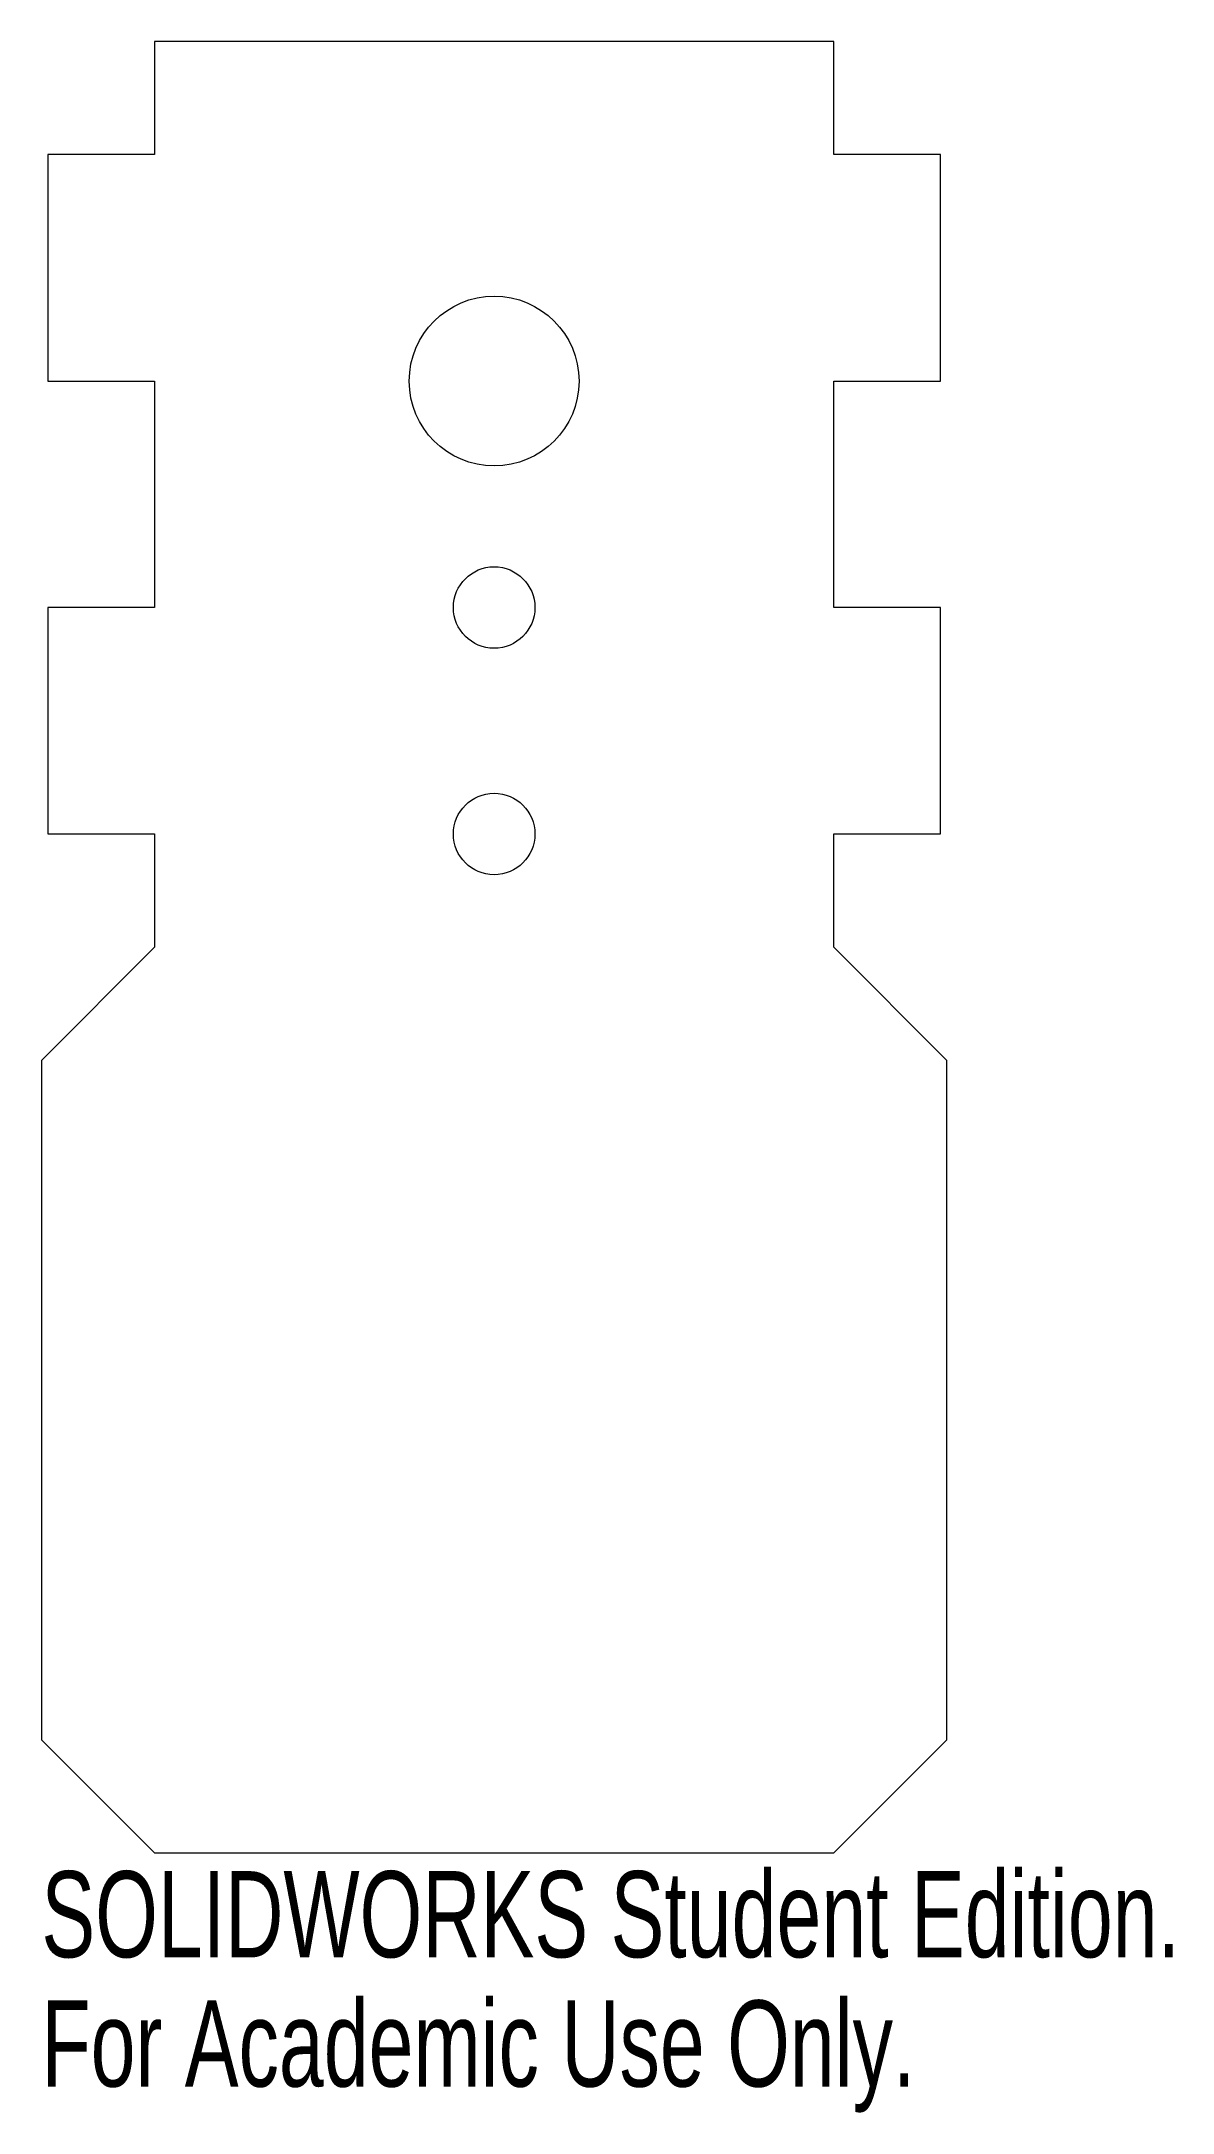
# Model space of a CAD drawing. Header units: inches. Extents: x -1.75 to 0.75, y -2.57 to 2.
import ezdxf

# ---------------------------------------------------------------- set-up
doc = ezdxf.new("R2010")
doc.units = ezdxf.units.IN
doc.header["$MEASUREMENT"] = 0
doc.styles.add('SLDTEXTSTYLE0', font='TXT', dxfattribs={"width": 0.7})

msp = doc.modelspace()

# ---------------------------------------------------------------- linework, layer by layer
at = {"color": 7, "linetype": 'Continuous', "lineweight": 15}
for p, q in [((0, 2), (-1.5, 2)), ((-1.5, 2), (-1.5, 1.75)), ((0, 1.75), (0, 2)), ((-1.5, 1.75), (-1.736, 1.75)), ((-1.736, 1.75), (-1.736, 1.25)), ((0.236, 1.75), (0, 1.75)), ((0.236, 1.25), (0.236, 1.75)), ((-1.736, 1.25), (-1.5, 1.25)), ((-1.5, 1.25), (-1.5, 0.75)), ((0, 0.75), (0, 1.25)), ((0, 1.25), (0.236, 1.25)), ((-1.5, 0.75), (-1.736, 0.75)), ((-1.736, 0.75), (-1.736, 0.25)), ((0.236, 0.75), (0, 0.75)), ((0.236, 0.25), (0.236, 0.75)), ((-1.736, 0.25), (-1.5, 0.25)), ((-1.5, 0.25), (-1.5, 0)), ((0, 0), (0, 0.25)), ((0, 0.25), (0.236, 0.25)), ((0.25, -0.25), (0, 0)), ((-1.5, 0), (-1.75, -0.25)), ((-1.75, -0.25), (-1.75, -1.75)), ((0.25, -1.75), (0.25, -0.25)), ((-1.75, -1.75), (-1.5, -2)), ((0, -2), (0.25, -1.75)), ((-1.5, -2), (0, -2))]:
    msp.add_line(p, q, dxfattribs=at)
for centre, radius in [((-0.75, 1.25), 0.1875), ((-0.75, 0.75), 0.09), ((-0.75, 0.25), 0.09)]:
    msp.add_circle(centre, radius, dxfattribs=at)

# ---------------------------------------------------------------- texts
at = {"color": 7, "linetype": 'Continuous', "char_height": 0.1903, "attachment_point": 1, "style": 'SLDTEXTSTYLE0'}
for s, insert in [('SOLIDWORKS Student Edition.', (-1.75, -2.0401)), ('For Academic Use Only.', (-1.75, -2.3256))]:
    msp.add_mtext(s, dxfattribs=dict(at, insert=insert))

doc.saveas('drawing.dxf')
